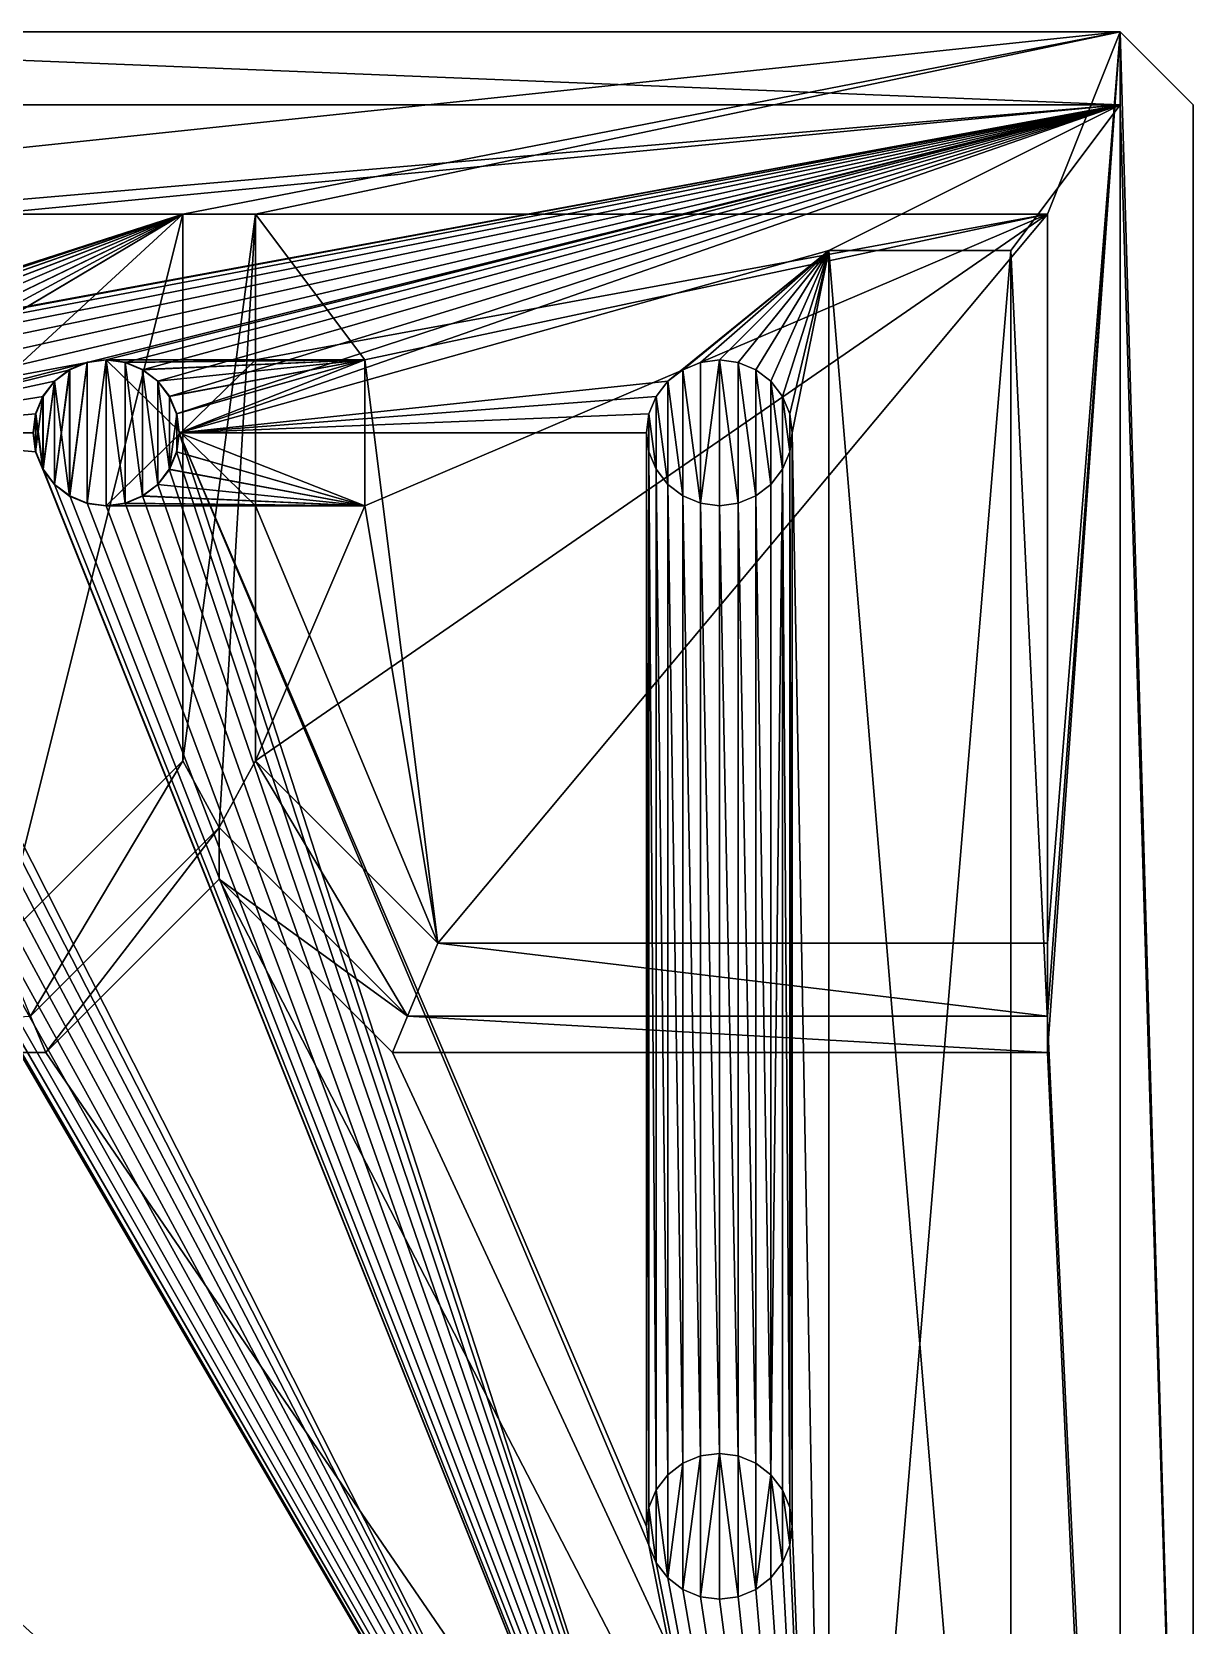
# Model space of a CAD drawing. Extents: x -4 to 49.5, y 61.4 to 132.4.
# Drawn here: x 17.59 to 49.45, y 88.67 to 132.38 of the extents above; entities that cross this region are included whole.
import ezdxf

# ---------------------------------------------------------------- set-up
doc = ezdxf.new("R2010")
doc.units = 0
doc.header["$MEASUREMENT"] = 0
doc.layers.add('STL2DXF', color=7, linetype='Continuous')

msp = doc.modelspace()

# ---------------------------------------------------------------- linework, layer by layer
at = {"layer": 'STL2DXF'}
for points in [[(47.45, 132.375, 11.3), (-2, 132.375, 25.3), (47.45, 132.375, 25.3)], [(-2, 132.375, 25.3), (47.45, 132.375, 11.3), (-2, 132.375, 11.3)], [(0, 127.375, 11.3), (-2, 132.375, 11.3), (47.45, 132.375, 11.3)], [(-2, 132.375, 25.3), (-2, 130.375, 25.3), (47.45, 130.375, 25.3)], [(-2, 132.375, 25.3), (47.45, 130.375, 25.3), (47.45, 132.375, 25.3)], [(0, 127.375, 11.3), (47.45, 132.375, 11.3), (21.725, 127.375, 11.3)], [(21.725, 127.375, 11.3), (47.45, 132.375, 11.3), (23.725, 127.375, 11.3)], [(23.725, 127.375, 11.3), (47.45, 132.375, 11.3), (45.45, 127.375, 11.3)], [(45.45, 127.375, 11.3), (47.45, 132.375, 11.3), (45.45, 107.375, 11.3)], [(45.45, 107.375, 11.3), (47.45, 132.375, 11.3), (45.45, 105.375, 11.3)], [(45.45, 105.375, 11.3), (47.45, 132.375, 11.3), (45.45, 104.375, 11.3)], [(45.45, 104.375, 11.3), (47.45, 132.375, 11.3), (47.45, 61.375, 11.3)], [(47.45, 61.375, 11.3), (47.45, 132.375, 11.3), (49.45, 63.375, 11.3)], [(49.45, 63.375, 11.3), (47.45, 132.375, 11.3), (49.45, 130.375, 11.3)], [(49.45, 130.375, 11.3), (47.45, 132.375, 25.3), (49.45, 130.375, 25.3)], [(47.45, 132.375, 25.3), (49.45, 130.375, 11.3), (47.45, 132.375, 11.3)], [(47.45, 130.375, 25.3), (49.45, 63.375, 25.3), (47.45, 132.375, 25.3)], [(47.45, 132.375, 25.3), (49.45, 63.375, 25.3), (49.45, 130.375, 25.3)], [(-2, 130.375, 17.3), (1, 126.375, 17.3), (47.45, 130.375, 17.3)], [(-2, 130.375, 17.3), (47.45, 130.375, 25.3), (-2, 130.375, 25.3)], [(47.45, 130.375, 25.3), (-2, 130.375, 17.3), (47.45, 130.375, 17.3)], [(47.45, 130.375, 17.3), (1, 126.375, 17.3), (6, 126.375, 17.3)], [(47.45, 130.375, 17.3), (6, 126.375, 17.3), (9.107, 123.307, 17.3)], [(47.45, 130.375, 17.3), (9.107, 123.307, 17.3), (9.625, 123.375, 17.3)], [(47.45, 130.375, 17.3), (9.625, 123.375, 17.3), (10.143, 123.307, 17.3)], [(47.45, 130.375, 17.3), (10.143, 123.307, 17.3), (10.625, 123.107, 17.3)], [(47.45, 130.375, 17.3), (10.625, 123.107, 17.3), (11.039, 122.789, 17.3)], [(47.45, 130.375, 17.3), (11.039, 122.789, 17.3), (11.357, 122.375, 17.3)], [(47.45, 130.375, 17.3), (11.357, 122.375, 17.3), (11.557, 121.893, 17.3)], [(47.45, 130.375, 17.3), (11.557, 121.893, 17.3), (19.107, 123.307, 17.3)], [(47.45, 130.375, 17.3), (19.107, 123.307, 17.3), (19.625, 123.375, 17.3)], [(47.45, 130.375, 17.3), (19.625, 123.375, 17.3), (20.143, 123.307, 17.3)], [(47.45, 130.375, 17.3), (20.143, 123.307, 17.3), (20.625, 123.107, 17.3)], [(47.45, 130.375, 17.3), (20.625, 123.107, 17.3), (21.039, 122.789, 17.3)], [(47.45, 130.375, 17.3), (21.039, 122.789, 17.3), (21.357, 122.375, 17.3)], [(47.45, 130.375, 17.3), (21.357, 122.375, 17.3), (21.557, 121.893, 17.3)], [(47.45, 130.375, 17.3), (21.557, 121.893, 17.3), (21.625, 121.375, 17.3)], [(47.45, 130.375, 17.3), (21.625, 121.375, 17.3), (39.45, 126.375, 17.3)], [(47.45, 130.375, 17.3), (39.45, 126.375, 17.3), (44.45, 126.375, 17.3)], [(47.45, 130.375, 17.3), (44.45, 126.375, 17.3), (47.45, 63.375, 17.3)], [(47.45, 63.375, 17.3), (47.45, 130.375, 25.3), (47.45, 130.375, 17.3)], [(47.45, 130.375, 25.3), (47.45, 63.375, 17.3), (47.45, 63.375, 25.3)], [(47.45, 63.375, 25.3), (49.45, 63.375, 25.3), (47.45, 130.375, 25.3)], [(49.45, 63.375, 25.3), (49.45, 130.375, 11.3), (49.45, 130.375, 25.3)], [(49.45, 130.375, 11.3), (49.45, 63.375, 25.3), (49.45, 63.375, 11.3)], [(21.725, 127.375, 11.3), (0, 127.375, 12.1), (21.725, 127.375, 12.1)], [(0, 127.375, 12.1), (21.725, 127.375, 11.3), (0, 127.375, 11.3)], [(0, 127.375, 12.1), (9.106, 123.311, 12.1), (21.725, 127.375, 12.1)], [(21.725, 127.375, 11.3), (0, 107.375, 11.3), (0, 127.375, 11.3)], [(0, 107.375, 11.3), (21.725, 127.375, 11.3), (16.725, 107.375, 11.3)], [(9.107, 123.307, 12.1), (0, 127.375, 12.1), (21.725, 127.375, 12.1)], [(0, 127.375, 11.3), (21.725, 127.375, 12.1), (0, 127.375, 12.1)], [(21.725, 127.375, 12.1), (0, 127.375, 11.3), (21.725, 127.375, 11.3)], [(21.725, 127.375, 12.1), (9.106, 123.311, 12.1), (9.625, 123.379, 12.1)], [(9.107, 123.307, 12.1), (21.725, 127.375, 12.1), (9.625, 123.375, 12.1)], [(21.725, 127.375, 12.1), (9.625, 123.379, 12.1), (10.144, 123.311, 12.1)], [(9.625, 123.375, 12.1), (21.725, 127.375, 12.1), (10.143, 123.307, 12.1)], [(10.143, 123.307, 12.1), (21.725, 127.375, 12.1), (10.625, 123.107, 12.1)], [(21.725, 127.375, 12.1), (10.144, 123.311, 12.1), (10.627, 123.111, 12.1)], [(10.625, 123.107, 12.1), (21.725, 127.375, 12.1), (11.039, 122.789, 12.1)], [(21.725, 127.375, 12.1), (10.627, 123.111, 12.1), (11.042, 122.792, 12.1)], [(11.039, 122.789, 12.1), (21.725, 127.375, 12.1), (11.357, 122.375, 12.1)], [(21.725, 127.375, 12.1), (11.042, 122.792, 12.1), (11.361, 122.377, 12.1)], [(11.357, 122.375, 12.1), (21.725, 127.375, 12.1), (11.557, 121.893, 12.1)], [(21.725, 127.375, 12.1), (11.361, 122.377, 12.1), (11.561, 121.894, 12.1)], [(11.557, 121.893, 12.1), (21.725, 127.375, 12.1), (11.625, 121.375, 12.1)], [(21.725, 127.375, 12.1), (11.561, 121.894, 12.1), (11.629, 121.375, 12.1)], [(11.625, 121.375, 12.1), (21.725, 127.375, 12.1), (16.725, 107.375, 12.1)], [(21.725, 127.375, 12.1), (11.629, 121.375, 12.1), (16.725, 107.375, 12.1)], [(21.725, 127.375, 12.1), (16.725, 107.375, 12.1), (21.725, 112.375, 12.1)], [(16.725, 107.375, 11.3), (21.725, 127.375, 11.3), (21.725, 112.375, 11.3)], [(16.725, 107.375, 12.1), (21.725, 127.375, 12.1), (21.725, 112.375, 12.1)], [(21.725, 112.375, 12.1), (21.725, 127.375, 11.3), (21.725, 127.375, 12.1)], [(21.725, 127.375, 11.3), (21.725, 112.375, 12.1), (21.725, 112.375, 11.3)], [(21.725, 112.375, 11.3), (21.725, 127.375, 12.1), (21.725, 127.375, 11.3)], [(21.725, 127.375, 12.1), (21.725, 112.375, 11.3), (21.725, 112.375, 12.1)], [(21.725, 127.375, 11.3), (23.725, 127.375, 11.3), (21.725, 112.375, 11.3)], [(21.725, 112.375, 11.3), (23.725, 127.375, 11.3), (22.725, 110.547, 11.3)], [(23.725, 112.375, 11.3), (22.725, 110.547, 11.3), (23.725, 127.375, 11.3)], [(23.725, 112.375, 11.3), (23.725, 127.375, 12.1), (23.725, 127.375, 11.3)], [(23.725, 127.375, 12.1), (23.725, 112.375, 11.3), (23.725, 123.375, 12.1)], [(26.725, 123.379, 12.1), (23.725, 127.375, 12.1), (23.725, 123.375, 12.1)], [(23.725, 127.375, 12.1), (26.725, 123.379, 12.1), (45.45, 127.375, 12.1)], [(45.45, 127.375, 11.3), (23.725, 127.375, 12.1), (45.45, 127.375, 12.1)], [(23.725, 127.375, 12.1), (45.45, 127.375, 11.3), (23.725, 127.375, 11.3)], [(45.45, 127.375, 11.3), (23.725, 112.375, 11.3), (23.725, 127.375, 11.3)], [(23.725, 112.375, 11.3), (45.45, 127.375, 11.3), (28.725, 107.375, 11.3)], [(23.725, 123.375, 12.1), (23.725, 127.375, 11.3), (23.725, 127.375, 12.1)], [(23.725, 127.375, 11.3), (23.725, 123.375, 12.1), (23.725, 112.375, 11.3)], [(23.725, 127.375, 12.1), (45.45, 127.375, 11.3), (45.45, 127.375, 12.1)], [(45.45, 127.375, 11.3), (23.725, 127.375, 12.1), (23.725, 127.375, 11.3)], [(45.45, 127.375, 12.1), (23.725, 123.375, 12.1), (23.725, 127.375, 12.1)], [(23.725, 123.375, 12.1), (45.45, 127.375, 12.1), (26.725, 123.375, 12.1)], [(45.45, 127.375, 12.1), (26.725, 123.379, 12.1), (28.725, 107.375, 12.1)], [(26.725, 123.375, 12.1), (45.45, 127.375, 12.1), (26.725, 119.375, 12.1)], [(26.725, 119.375, 12.1), (45.45, 127.375, 12.1), (28.725, 107.375, 12.1)], [(45.45, 127.375, 12.1), (28.725, 107.375, 12.1), (45.45, 107.375, 12.1)], [(28.725, 107.375, 11.3), (45.45, 127.375, 11.3), (45.45, 107.375, 11.3)], [(28.725, 107.375, 12.1), (45.45, 127.375, 12.1), (45.45, 107.375, 12.1)], [(45.45, 127.375, 12.1), (45.45, 107.375, 11.3), (45.45, 127.375, 11.3)], [(45.45, 107.375, 11.3), (45.45, 127.375, 12.1), (45.45, 107.375, 12.1)], [(45.45, 107.375, 11.3), (45.45, 127.375, 12.1), (45.45, 127.375, 11.3)], [(45.45, 127.375, 12.1), (45.45, 107.375, 11.3), (45.45, 107.375, 12.1)], [(39.45, 126.375, 17.3), (21.625, 121.375, 17.3), (35.036, 122.789, 17.3)], [(39.45, 126.375, 17.3), (35.036, 122.789, 17.3), (35.45, 123.107, 17.3)], [(39.45, 126.375, 17.3), (35.45, 123.107, 17.3), (35.932, 123.307, 17.3)], [(39.45, 126.375, 17.3), (35.932, 123.307, 17.3), (36.45, 123.375, 17.3)], [(39.45, 126.375, 17.3), (36.45, 123.375, 17.3), (36.968, 123.307, 17.3)], [(39.45, 126.375, 17.3), (36.968, 123.307, 17.3), (37.45, 123.107, 17.3)], [(39.45, 126.375, 17.3), (37.45, 123.107, 17.3), (37.864, 122.789, 17.3)], [(39.45, 126.375, 17.3), (37.864, 122.789, 17.3), (38.182, 122.375, 17.3)], [(39.45, 126.375, 17.3), (38.182, 122.375, 17.3), (38.382, 121.893, 17.3)], [(39.45, 126.375, 17.3), (38.382, 121.893, 17.3), (38.45, 121.375, 17.3)], [(39.45, 126.375, 17.3), (38.45, 121.375, 17.3), (39.45, 66.375, 17.3)], [(44.45, 66.375, 17.3), (39.45, 126.375, 17.3), (39.45, 66.375, 17.3)], [(39.45, 126.375, 17.3), (44.45, 66.375, 17.3), (44.45, 126.375, 17.3)], [(44.45, 126.375, 12.3), (39.45, 66.375, 12.3), (39.45, 126.375, 12.3)], [(39.45, 66.375, 12.3), (44.45, 126.375, 12.3), (44.45, 66.375, 12.3)], [(39.45, 66.375, 12.3), (39.45, 126.375, 17.3), (39.45, 126.375, 12.3)], [(39.45, 126.375, 17.3), (39.45, 66.375, 12.3), (39.45, 66.375, 17.3)], [(44.45, 126.375, 12.3), (39.45, 126.375, 17.3), (44.45, 126.375, 17.3)], [(39.45, 126.375, 17.3), (44.45, 126.375, 12.3), (39.45, 126.375, 12.3)], [(44.45, 66.375, 12.3), (39.45, 126.375, 12.3), (39.45, 66.375, 12.3)], [(39.45, 126.375, 12.3), (44.45, 66.375, 12.3), (44.45, 126.375, 12.3)], [(39.45, 126.375, 12.3), (44.45, 126.375, 17.3), (39.45, 126.375, 17.3)], [(44.45, 126.375, 17.3), (39.45, 126.375, 12.3), (44.45, 126.375, 12.3)], [(39.45, 66.375, 17.3), (39.45, 126.375, 12.3), (39.45, 126.375, 17.3)], [(39.45, 126.375, 12.3), (39.45, 66.375, 17.3), (39.45, 66.375, 12.3)], [(44.45, 66.375, 17.3), (44.45, 126.375, 12.3), (44.45, 126.375, 17.3)], [(44.45, 126.375, 12.3), (44.45, 66.375, 17.3), (44.45, 66.375, 12.3)], [(44.45, 66.375, 17.3), (47.45, 63.375, 17.3), (44.45, 126.375, 17.3)], [(44.45, 66.375, 12.3), (44.45, 126.375, 17.3), (44.45, 126.375, 12.3)], [(44.45, 126.375, 17.3), (44.45, 66.375, 12.3), (44.45, 66.375, 17.3)], [(19.107, 123.307, 17.3), (11.557, 121.893, 17.3), (11.625, 121.375, 17.3)], [(19.107, 123.307, 17.3), (11.625, 121.375, 17.3), (18.625, 123.107, 17.3)], [(18.623, 119.639, 14.3), (18.623, 123.111, 14.3), (19.106, 123.311, 14.3)], [(18.623, 119.639, 14.3), (19.106, 123.311, 14.3), (19.106, 119.439, 14.3)], [(19.106, 123.311, 17.3), (18.623, 123.111, 14.3), (18.623, 123.111, 17.3)], [(18.623, 123.111, 14.3), (19.106, 123.311, 17.3), (19.106, 123.311, 14.3)], [(18.623, 123.111, 17.3), (18.623, 119.639, 17.3), (19.106, 123.311, 17.3)], [(19.106, 123.311, 17.3), (18.623, 119.639, 17.3), (19.106, 119.439, 17.3)], [(19.107, 123.307, 14.3), (18.625, 123.107, 17.3), (19.107, 123.307, 17.3)], [(18.625, 123.107, 17.3), (19.107, 123.307, 14.3), (18.625, 123.107, 14.3)], [(18.625, 123.107, 14.3), (18.625, 119.643, 14.3), (19.107, 123.307, 14.3)], [(19.107, 123.307, 14.3), (18.625, 119.643, 14.3), (19.107, 119.443, 14.3)], [(19.106, 119.439, 14.3), (19.106, 123.311, 14.3), (19.625, 123.379, 14.3)], [(19.106, 119.439, 14.3), (19.625, 123.379, 14.3), (19.625, 119.371, 14.3)], [(19.625, 123.379, 16.3), (19.106, 123.311, 17.3), (19.625, 123.379, 17.3)], [(19.106, 123.311, 17.3), (19.625, 123.379, 16.3), (19.106, 123.311, 14.3)], [(19.106, 123.311, 14.3), (19.625, 123.379, 16.3), (19.625, 123.379, 14.3)], [(19.106, 123.311, 17.3), (19.106, 119.439, 17.3), (19.625, 123.379, 17.3)], [(19.625, 123.379, 17.3), (19.106, 119.439, 17.3), (19.625, 119.371, 17.3)], [(19.625, 123.375, 16.3), (19.107, 123.307, 17.3), (19.625, 123.375, 17.3)], [(19.107, 123.307, 17.3), (19.625, 123.375, 16.3), (19.107, 123.307, 14.3)], [(19.107, 123.307, 14.3), (19.625, 123.375, 16.3), (19.625, 123.375, 14.3)], [(19.107, 123.307, 14.3), (19.107, 119.443, 14.3), (19.625, 123.375, 14.3)], [(19.625, 123.375, 14.3), (19.107, 119.443, 14.3), (19.625, 119.375, 14.3)], [(19.625, 119.371, 14.3), (19.625, 123.379, 14.3), (23.725, 123.375, 14.3)], [(20.144, 123.311, 16.3), (19.625, 123.379, 17.3), (20.144, 123.311, 17.3)], [(19.625, 123.379, 17.3), (20.144, 123.311, 16.3), (19.625, 123.379, 16.3)], [(19.625, 123.379, 14.3), (26.725, 123.379, 16.3), (19.625, 123.379, 16.3)], [(26.725, 123.379, 16.3), (19.625, 123.379, 14.3), (23.725, 123.375, 14.3)], [(19.625, 123.379, 17.3), (19.625, 119.371, 17.3), (20.144, 119.439, 17.3)], [(19.625, 123.379, 17.3), (20.144, 119.439, 17.3), (20.144, 123.311, 17.3)], [(26.725, 123.379, 16.3), (20.144, 123.311, 16.3), (19.625, 123.379, 16.3)], [(19.625, 119.371, 14.3), (23.725, 123.375, 14.3), (23.725, 119.371, 14.3)], [(20.143, 123.307, 16.3), (19.625, 123.375, 17.3), (20.143, 123.307, 17.3)], [(19.625, 123.375, 17.3), (20.143, 123.307, 16.3), (19.625, 123.375, 16.3)], [(26.725, 123.375, 16.3), (20.143, 123.307, 16.3), (19.625, 123.375, 16.3)], [(19.625, 123.375, 14.3), (26.725, 123.375, 16.3), (19.625, 123.375, 16.3)], [(26.725, 123.375, 16.3), (19.625, 123.375, 14.3), (23.725, 123.375, 14.3)], [(19.625, 123.375, 14.3), (19.625, 119.375, 14.3), (23.725, 119.375, 14.3)], [(19.625, 123.375, 14.3), (23.725, 119.375, 14.3), (23.725, 123.375, 14.3)], [(20.143, 123.307, 16.3), (26.725, 123.375, 16.3), (20.625, 123.107, 16.3)], [(20.625, 123.107, 16.3), (20.143, 123.307, 17.3), (20.625, 123.107, 17.3)], [(20.143, 123.307, 17.3), (20.625, 123.107, 16.3), (20.143, 123.307, 16.3)], [(20.144, 123.311, 16.3), (26.725, 123.379, 16.3), (20.627, 123.111, 16.3)], [(20.627, 123.111, 16.3), (20.144, 123.311, 17.3), (20.627, 123.111, 17.3)], [(20.144, 123.311, 17.3), (20.627, 123.111, 16.3), (20.144, 123.311, 16.3)], [(20.144, 123.311, 17.3), (20.144, 119.439, 17.3), (20.627, 119.639, 17.3)], [(20.144, 123.311, 17.3), (20.627, 119.639, 17.3), (20.627, 123.111, 17.3)], [(20.625, 123.107, 16.3), (26.725, 123.375, 16.3), (21.039, 122.789, 16.3)], [(20.627, 123.111, 16.3), (26.725, 123.379, 16.3), (21.042, 122.792, 16.3)], [(21.039, 122.789, 16.3), (26.725, 123.375, 16.3), (21.357, 122.375, 16.3)], [(21.042, 122.792, 16.3), (26.725, 123.379, 16.3), (21.361, 122.377, 16.3)], [(21.357, 122.375, 16.3), (26.725, 123.375, 16.3), (21.557, 121.893, 16.3)], [(21.361, 122.377, 16.3), (26.725, 123.379, 16.3), (21.561, 121.894, 16.3)], [(21.557, 121.893, 16.3), (26.725, 123.375, 16.3), (21.625, 121.375, 16.3)], [(21.561, 121.894, 16.3), (26.725, 123.379, 16.3), (21.629, 121.375, 16.3)], [(26.725, 119.375, 16.3), (21.625, 121.375, 16.3), (26.725, 123.375, 16.3)], [(26.725, 119.375, 16.3), (21.629, 121.375, 16.3), (26.725, 123.379, 16.3)], [(26.725, 123.379, 16.3), (23.725, 123.375, 14.3), (26.725, 123.379, 12.1)], [(26.725, 123.379, 12.1), (23.725, 123.375, 14.3), (23.725, 123.375, 12.1)], [(23.725, 123.375, 12.1), (23.725, 112.375, 11.3), (23.725, 119.371, 12.1)], [(23.725, 123.375, 12.1), (23.725, 119.371, 12.1), (23.725, 123.375, 14.3)], [(23.725, 119.371, 14.3), (23.725, 123.375, 14.3), (23.725, 119.371, 12.1)], [(23.725, 112.375, 11.3), (23.725, 123.375, 12.1), (23.725, 119.375, 12.1)], [(23.725, 119.375, 12.1), (23.725, 123.375, 12.1), (23.725, 123.375, 14.3)], [(23.725, 119.375, 12.1), (23.725, 123.375, 14.3), (23.725, 119.375, 14.3)], [(26.725, 123.375, 16.3), (23.725, 123.375, 14.3), (26.725, 123.375, 12.1)], [(26.725, 123.375, 12.1), (23.725, 123.375, 14.3), (23.725, 123.375, 12.1)], [(26.725, 119.375, 12.1), (26.725, 123.379, 16.3), (26.725, 123.379, 12.1)], [(26.725, 123.379, 16.3), (26.725, 119.375, 12.1), (26.725, 119.375, 16.3)], [(26.725, 119.375, 12.1), (28.725, 107.375, 12.1), (26.725, 123.379, 12.1)], [(26.725, 119.375, 12.1), (26.725, 123.375, 16.3), (26.725, 123.375, 12.1)], [(26.725, 123.375, 16.3), (26.725, 119.375, 12.1), (26.725, 119.375, 16.3)], [(35.45, 123.107, 15.3), (35.932, 119.443, 15.3), (35.932, 123.307, 15.3)], [(35.45, 123.107, 15.3), (35.932, 123.307, 17.3), (35.45, 123.107, 17.3)], [(35.932, 123.307, 17.3), (35.45, 123.107, 15.3), (35.932, 123.307, 15.3)], [(35.932, 123.307, 15.3), (35.932, 119.443, 15.3), (36.45, 123.375, 15.3)], [(36.45, 123.375, 15.3), (35.932, 119.443, 15.3), (36.45, 119.375, 15.3)], [(35.932, 123.307, 15.3), (36.45, 123.375, 17.3), (35.932, 123.307, 17.3)], [(36.45, 123.375, 17.3), (35.932, 123.307, 15.3), (36.45, 123.375, 15.3)], [(36.45, 123.375, 15.3), (36.45, 119.375, 15.3), (36.968, 119.443, 15.3)], [(36.45, 123.375, 15.3), (36.968, 119.443, 15.3), (36.968, 123.307, 15.3)], [(36.45, 123.375, 15.3), (36.968, 123.307, 17.3), (36.45, 123.375, 17.3)], [(36.968, 123.307, 17.3), (36.45, 123.375, 15.3), (36.968, 123.307, 15.3)], [(36.968, 123.307, 15.3), (36.968, 119.443, 15.3), (37.45, 119.643, 15.3)], [(36.968, 123.307, 15.3), (37.45, 119.643, 15.3), (37.45, 123.107, 15.3)], [(36.968, 123.307, 15.3), (37.45, 123.107, 17.3), (36.968, 123.307, 17.3)], [(37.45, 123.107, 17.3), (36.968, 123.307, 15.3), (37.45, 123.107, 15.3)], [(18.625, 123.107, 17.3), (11.625, 121.375, 17.3), (18.211, 122.789, 17.3)], [(18.208, 119.958, 14.3), (18.208, 122.792, 14.3), (18.623, 123.111, 14.3)], [(18.208, 119.958, 14.3), (18.623, 123.111, 14.3), (18.623, 119.639, 14.3)], [(18.623, 123.111, 14.3), (18.208, 122.792, 17.3), (18.623, 123.111, 17.3)], [(18.208, 122.792, 17.3), (18.623, 123.111, 14.3), (18.208, 122.792, 14.3)], [(18.208, 122.792, 17.3), (18.623, 119.639, 17.3), (18.623, 123.111, 17.3)], [(18.625, 123.107, 14.3), (18.211, 122.789, 17.3), (18.625, 123.107, 17.3)], [(18.211, 122.789, 17.3), (18.625, 123.107, 14.3), (18.211, 122.789, 14.3)], [(18.211, 122.789, 14.3), (18.211, 119.961, 14.3), (18.625, 123.107, 14.3)], [(18.625, 123.107, 14.3), (18.211, 119.961, 14.3), (18.625, 119.643, 14.3)], [(21.039, 122.789, 16.3), (20.625, 123.107, 17.3), (21.039, 122.789, 17.3)], [(20.625, 123.107, 17.3), (21.039, 122.789, 16.3), (20.625, 123.107, 16.3)], [(21.042, 122.792, 16.3), (20.627, 123.111, 17.3), (21.042, 122.792, 17.3)], [(20.627, 123.111, 17.3), (21.042, 122.792, 16.3), (20.627, 123.111, 16.3)], [(20.627, 123.111, 17.3), (20.627, 119.639, 17.3), (21.042, 119.958, 17.3)], [(20.627, 123.111, 17.3), (21.042, 119.958, 17.3), (21.042, 122.792, 17.3)], [(35.036, 122.789, 15.3), (35.45, 119.643, 15.3), (35.45, 123.107, 15.3)], [(35.036, 122.789, 15.3), (35.45, 123.107, 17.3), (35.036, 122.789, 17.3)], [(35.45, 123.107, 17.3), (35.036, 122.789, 15.3), (35.45, 123.107, 15.3)], [(35.45, 123.107, 15.3), (35.45, 119.643, 15.3), (35.932, 119.443, 15.3)], [(37.45, 123.107, 15.3), (37.45, 119.643, 15.3), (37.864, 119.961, 15.3)], [(37.45, 123.107, 15.3), (37.864, 119.961, 15.3), (37.864, 122.789, 15.3)], [(37.45, 123.107, 15.3), (37.864, 122.789, 17.3), (37.45, 123.107, 17.3)], [(37.864, 122.789, 17.3), (37.45, 123.107, 15.3), (37.864, 122.789, 15.3)], [(18.211, 122.789, 17.3), (11.625, 121.375, 17.3), (17.893, 122.375, 17.3)], [(17.889, 120.373, 14.3), (17.889, 122.377, 14.3), (18.208, 122.792, 14.3)], [(17.889, 120.373, 14.3), (18.208, 122.792, 14.3), (18.208, 119.958, 14.3)], [(17.889, 122.377, 14.3), (18.208, 122.792, 17.3), (18.208, 122.792, 14.3)], [(18.208, 122.792, 17.3), (17.889, 122.377, 14.3), (17.889, 122.377, 17.3)], [(17.889, 122.377, 17.3), (17.889, 120.373, 17.3), (18.208, 122.792, 17.3)], [(18.208, 122.792, 17.3), (17.889, 120.373, 17.3), (18.208, 119.958, 17.3)], [(18.211, 122.789, 14.3), (17.893, 122.375, 17.3), (18.211, 122.789, 17.3)], [(17.893, 122.375, 17.3), (18.211, 122.789, 14.3), (17.893, 122.375, 14.3)], [(17.893, 122.375, 14.3), (17.893, 120.375, 14.3), (18.211, 122.789, 14.3)], [(18.211, 122.789, 14.3), (17.893, 120.375, 14.3), (18.211, 119.961, 14.3)], [(18.208, 122.792, 17.3), (18.208, 119.958, 17.3), (18.623, 119.639, 17.3)], [(21.357, 122.375, 17.3), (21.039, 122.789, 16.3), (21.039, 122.789, 17.3)], [(21.039, 122.789, 16.3), (21.357, 122.375, 17.3), (21.357, 122.375, 16.3)], [(21.361, 122.377, 17.3), (21.042, 122.792, 16.3), (21.042, 122.792, 17.3)], [(21.042, 122.792, 16.3), (21.361, 122.377, 17.3), (21.361, 122.377, 16.3)], [(21.042, 122.792, 17.3), (21.042, 119.958, 17.3), (21.361, 120.373, 17.3)], [(21.042, 122.792, 17.3), (21.361, 120.373, 17.3), (21.361, 122.377, 17.3)], [(35.036, 122.789, 17.3), (21.625, 121.375, 17.3), (34.718, 122.375, 17.3)], [(34.718, 122.375, 15.3), (35.036, 119.961, 15.3), (35.036, 122.789, 15.3)], [(34.718, 122.375, 17.3), (35.036, 122.789, 15.3), (35.036, 122.789, 17.3)], [(35.036, 122.789, 15.3), (34.718, 122.375, 17.3), (34.718, 122.375, 15.3)], [(35.036, 122.789, 15.3), (35.036, 119.961, 15.3), (35.45, 119.643, 15.3)], [(37.864, 122.789, 15.3), (37.864, 119.961, 15.3), (38.182, 120.375, 15.3)], [(37.864, 122.789, 15.3), (38.182, 120.375, 15.3), (38.182, 122.375, 15.3)], [(38.182, 122.375, 15.3), (37.864, 122.789, 17.3), (37.864, 122.789, 15.3)], [(37.864, 122.789, 17.3), (38.182, 122.375, 15.3), (38.182, 122.375, 17.3)], [(17.893, 122.375, 17.3), (11.625, 121.375, 17.3), (17.693, 121.893, 17.3)], [(17.689, 120.856, 14.3), (17.689, 121.894, 14.3), (17.889, 122.377, 14.3)], [(17.689, 120.856, 14.3), (17.889, 122.377, 14.3), (17.889, 120.373, 14.3)], [(17.689, 121.894, 14.3), (17.889, 122.377, 17.3), (17.889, 122.377, 14.3)], [(17.889, 122.377, 17.3), (17.689, 121.894, 14.3), (17.689, 121.894, 17.3)], [(17.689, 121.894, 17.3), (17.889, 120.373, 17.3), (17.889, 122.377, 17.3)], [(17.693, 121.893, 14.3), (17.893, 122.375, 17.3), (17.893, 122.375, 14.3)], [(17.893, 122.375, 17.3), (17.693, 121.893, 14.3), (17.693, 121.893, 17.3)], [(17.693, 121.893, 14.3), (17.893, 120.375, 14.3), (17.893, 122.375, 14.3)], [(21.557, 121.893, 17.3), (21.357, 122.375, 16.3), (21.357, 122.375, 17.3)], [(21.357, 122.375, 16.3), (21.557, 121.893, 17.3), (21.557, 121.893, 16.3)], [(21.561, 121.894, 17.3), (21.361, 122.377, 16.3), (21.361, 122.377, 17.3)], [(21.361, 122.377, 16.3), (21.561, 121.894, 17.3), (21.561, 121.894, 16.3)], [(21.361, 122.377, 17.3), (21.361, 120.373, 17.3), (21.561, 121.894, 17.3)], [(34.718, 122.375, 17.3), (21.625, 121.375, 17.3), (34.518, 121.893, 17.3)], [(34.518, 121.893, 15.3), (34.718, 120.375, 15.3), (34.718, 122.375, 15.3)], [(34.518, 121.893, 17.3), (34.718, 122.375, 15.3), (34.718, 122.375, 17.3)], [(34.718, 122.375, 15.3), (34.518, 121.893, 17.3), (34.518, 121.893, 15.3)], [(34.718, 122.375, 15.3), (34.718, 120.375, 15.3), (35.036, 119.961, 15.3)], [(38.182, 122.375, 15.3), (38.182, 120.375, 15.3), (38.382, 120.857, 15.3)], [(38.182, 122.375, 15.3), (38.382, 120.857, 15.3), (38.382, 121.893, 15.3)], [(38.382, 121.893, 15.3), (38.182, 122.375, 17.3), (38.182, 122.375, 15.3)], [(38.182, 122.375, 17.3), (38.382, 121.893, 15.3), (38.382, 121.893, 17.3)], [(17.693, 121.893, 17.3), (11.625, 121.375, 17.3), (17.625, 121.375, 17.3)], [(17.689, 121.894, 14.3), (17.689, 120.856, 14.3), (17.621, 121.375, 14.3)], [(17.689, 121.894, 14.3), (17.621, 121.375, 17.3), (17.689, 121.894, 17.3)], [(17.621, 121.375, 17.3), (17.689, 121.894, 14.3), (17.621, 121.375, 14.3)], [(17.689, 120.856, 17.3), (17.689, 121.894, 17.3), (17.621, 121.375, 17.3)], [(17.693, 121.893, 14.3), (17.625, 121.375, 17.3), (17.693, 121.893, 17.3)], [(17.625, 121.375, 17.3), (17.693, 121.893, 14.3), (17.625, 121.375, 14.3)], [(17.693, 120.857, 14.3), (17.693, 121.893, 14.3), (17.625, 121.375, 14.3)], [(17.689, 121.894, 17.3), (17.689, 120.856, 17.3), (17.889, 120.373, 17.3)], [(17.693, 121.893, 14.3), (17.693, 120.857, 14.3), (17.893, 120.375, 14.3)], [(21.561, 121.894, 17.3), (21.361, 120.373, 17.3), (21.561, 120.856, 17.3)], [(21.625, 121.375, 17.3), (21.557, 121.893, 16.3), (21.557, 121.893, 17.3)], [(21.557, 121.893, 16.3), (21.625, 121.375, 17.3), (21.625, 121.375, 16.3)], [(21.629, 121.375, 17.3), (21.561, 121.894, 16.3), (21.561, 121.894, 17.3)], [(21.561, 121.894, 16.3), (21.629, 121.375, 17.3), (21.629, 121.375, 16.3)], [(21.561, 121.894, 17.3), (21.561, 120.856, 17.3), (21.629, 121.375, 17.3)], [(34.518, 121.893, 17.3), (21.625, 121.375, 17.3), (34.45, 121.375, 17.3)], [(34.518, 120.857, 15.3), (34.518, 121.893, 15.3), (34.45, 121.375, 15.3)], [(34.45, 121.375, 17.3), (34.518, 121.893, 15.3), (34.518, 121.893, 17.3)], [(34.518, 121.893, 15.3), (34.45, 121.375, 17.3), (34.45, 121.375, 15.3)], [(34.518, 121.893, 15.3), (34.518, 120.857, 15.3), (34.718, 120.375, 15.3)], [(38.382, 121.893, 15.3), (38.382, 120.857, 15.3), (38.45, 121.375, 15.3)], [(38.45, 121.375, 15.3), (38.382, 121.893, 17.3), (38.382, 121.893, 15.3)], [(38.382, 121.893, 17.3), (38.45, 121.375, 15.3), (38.45, 121.375, 17.3)], [(11.557, 120.857, 17.3), (39.45, 66.375, 17.3), (11.625, 121.375, 17.3)], [(11.625, 121.375, 17.3), (39.45, 66.375, 17.3), (17.693, 120.857, 17.3)], [(11.625, 121.375, 17.3), (17.693, 120.857, 17.3), (17.625, 121.375, 17.3)], [(17.689, 120.856, 14.3), (17.621, 121.375, 17.3), (17.621, 121.375, 14.3)], [(17.621, 121.375, 17.3), (17.689, 120.856, 14.3), (17.689, 120.856, 17.3)], [(17.693, 120.857, 14.3), (17.625, 121.375, 17.3), (17.625, 121.375, 14.3)], [(17.625, 121.375, 17.3), (17.693, 120.857, 14.3), (17.693, 120.857, 17.3)], [(21.557, 120.857, 17.3), (21.625, 121.375, 16.3), (21.625, 121.375, 17.3)], [(21.625, 121.375, 16.3), (21.557, 120.857, 17.3), (21.557, 120.857, 16.3)], [(21.557, 120.857, 17.3), (39.45, 66.375, 17.3), (21.625, 121.375, 17.3)], [(26.725, 119.375, 16.3), (21.557, 120.857, 16.3), (21.625, 121.375, 16.3)], [(21.561, 120.856, 17.3), (21.629, 121.375, 16.3), (21.629, 121.375, 17.3)], [(21.629, 121.375, 16.3), (21.561, 120.856, 17.3), (21.561, 120.856, 16.3)], [(26.725, 119.375, 16.3), (21.561, 120.856, 16.3), (21.629, 121.375, 16.3)], [(21.625, 121.375, 17.3), (39.45, 66.375, 17.3), (34.518, 90.857, 17.3)], [(21.625, 121.375, 17.3), (34.518, 90.857, 17.3), (34.45, 91.375, 17.3)], [(34.45, 121.375, 17.3), (21.625, 121.375, 17.3), (34.45, 91.375, 17.3)], [(34.518, 120.857, 17.3), (34.45, 121.375, 15.3), (34.45, 121.375, 17.3)], [(34.45, 121.375, 15.3), (34.518, 120.857, 17.3), (34.518, 120.857, 15.3)], [(34.518, 91.893, 17.3), (34.45, 121.375, 17.3), (34.45, 91.375, 17.3)], [(34.45, 121.375, 17.3), (34.518, 91.893, 17.3), (34.518, 120.857, 17.3)], [(38.382, 120.857, 15.3), (38.45, 121.375, 17.3), (38.45, 121.375, 15.3)], [(38.45, 121.375, 17.3), (38.382, 120.857, 15.3), (38.382, 120.857, 17.3)], [(38.382, 120.857, 17.3), (38.45, 91.375, 17.3), (38.45, 121.375, 17.3)], [(38.45, 91.375, 17.3), (39.45, 66.375, 17.3), (38.45, 121.375, 17.3)], [(11.357, 120.375, 17.3), (39.45, 66.375, 17.3), (11.557, 120.857, 17.3)], [(17.889, 120.373, 14.3), (17.689, 120.856, 17.3), (17.689, 120.856, 14.3)], [(17.689, 120.856, 17.3), (17.889, 120.373, 14.3), (17.889, 120.373, 17.3)], [(17.893, 120.375, 14.3), (17.693, 120.857, 17.3), (17.693, 120.857, 14.3)], [(17.693, 120.857, 17.3), (17.893, 120.375, 14.3), (17.893, 120.375, 17.3)], [(17.693, 120.857, 17.3), (39.45, 66.375, 17.3), (17.893, 120.375, 17.3)], [(21.357, 120.375, 17.3), (21.557, 120.857, 16.3), (21.557, 120.857, 17.3)], [(21.557, 120.857, 16.3), (21.357, 120.375, 17.3), (21.357, 120.375, 16.3)], [(21.357, 120.375, 17.3), (39.45, 66.375, 17.3), (21.557, 120.857, 17.3)], [(26.725, 119.375, 16.3), (21.357, 120.375, 16.3), (21.557, 120.857, 16.3)], [(21.361, 120.373, 17.3), (21.561, 120.856, 16.3), (21.561, 120.856, 17.3)], [(21.561, 120.856, 16.3), (21.361, 120.373, 17.3), (21.361, 120.373, 16.3)], [(26.725, 119.375, 16.3), (21.361, 120.373, 16.3), (21.561, 120.856, 16.3)], [(34.718, 120.375, 17.3), (34.518, 120.857, 15.3), (34.518, 120.857, 17.3)], [(34.518, 120.857, 15.3), (34.718, 120.375, 17.3), (34.718, 120.375, 15.3)], [(34.518, 120.857, 17.3), (34.518, 91.893, 17.3), (34.718, 92.375, 17.3)], [(34.518, 120.857, 17.3), (34.718, 92.375, 17.3), (34.718, 120.375, 17.3)], [(38.182, 120.375, 15.3), (38.382, 120.857, 17.3), (38.382, 120.857, 15.3)], [(38.382, 120.857, 17.3), (38.182, 120.375, 15.3), (38.182, 120.375, 17.3)], [(38.182, 120.375, 17.3), (38.382, 91.893, 17.3), (38.382, 120.857, 17.3)], [(38.382, 120.857, 17.3), (38.382, 91.893, 17.3), (38.45, 91.375, 17.3)], [(6, 66.375, 17.3), (39.45, 66.375, 17.3), (7.893, 120.375, 17.3)], [(7.893, 120.375, 17.3), (39.45, 66.375, 17.3), (8.211, 119.961, 17.3)], [(11.039, 119.961, 17.3), (39.45, 66.375, 17.3), (11.357, 120.375, 17.3)], [(18.208, 119.958, 14.3), (17.889, 120.373, 17.3), (17.889, 120.373, 14.3)], [(17.889, 120.373, 17.3), (18.208, 119.958, 14.3), (18.208, 119.958, 17.3)], [(17.893, 120.375, 14.3), (18.211, 119.961, 17.3), (17.893, 120.375, 17.3)], [(18.211, 119.961, 17.3), (17.893, 120.375, 14.3), (18.211, 119.961, 14.3)], [(17.893, 120.375, 17.3), (39.45, 66.375, 17.3), (18.211, 119.961, 17.3)], [(21.039, 119.961, 17.3), (21.357, 120.375, 16.3), (21.357, 120.375, 17.3)], [(21.357, 120.375, 16.3), (21.039, 119.961, 17.3), (21.039, 119.961, 16.3)], [(21.039, 119.961, 17.3), (39.45, 66.375, 17.3), (21.357, 120.375, 17.3)], [(26.725, 119.375, 16.3), (21.039, 119.961, 16.3), (21.357, 120.375, 16.3)], [(21.042, 119.958, 17.3), (21.361, 120.373, 16.3), (21.361, 120.373, 17.3)], [(21.361, 120.373, 16.3), (21.042, 119.958, 17.3), (21.042, 119.958, 16.3)], [(26.725, 119.375, 16.3), (21.042, 119.958, 16.3), (21.361, 120.373, 16.3)], [(35.036, 119.961, 17.3), (34.718, 120.375, 15.3), (34.718, 120.375, 17.3)], [(34.718, 120.375, 15.3), (35.036, 119.961, 17.3), (35.036, 119.961, 15.3)], [(34.718, 120.375, 17.3), (34.718, 92.375, 17.3), (35.036, 92.789, 17.3)], [(34.718, 120.375, 17.3), (35.036, 92.789, 17.3), (35.036, 119.961, 17.3)], [(37.864, 119.961, 15.3), (38.182, 120.375, 17.3), (38.182, 120.375, 15.3)], [(38.182, 120.375, 17.3), (37.864, 119.961, 15.3), (37.864, 119.961, 17.3)], [(37.864, 119.961, 17.3), (37.864, 92.789, 17.3), (38.182, 120.375, 17.3)], [(38.182, 120.375, 17.3), (37.864, 92.789, 17.3), (38.182, 92.375, 17.3)], [(38.182, 120.375, 17.3), (38.182, 92.375, 17.3), (38.382, 91.893, 17.3)], [(8.211, 119.961, 17.3), (39.45, 66.375, 17.3), (8.625, 119.643, 17.3)], [(10.625, 119.643, 17.3), (39.45, 66.375, 17.3), (11.039, 119.961, 17.3)], [(18.208, 119.958, 17.3), (18.623, 119.639, 14.3), (18.623, 119.639, 17.3)], [(18.623, 119.639, 14.3), (18.208, 119.958, 17.3), (18.208, 119.958, 14.3)], [(18.211, 119.961, 14.3), (18.625, 119.643, 17.3), (18.211, 119.961, 17.3)], [(18.625, 119.643, 17.3), (18.211, 119.961, 14.3), (18.625, 119.643, 14.3)], [(18.211, 119.961, 17.3), (39.45, 66.375, 17.3), (18.625, 119.643, 17.3)], [(20.625, 119.643, 16.3), (21.039, 119.961, 17.3), (20.625, 119.643, 17.3)], [(21.039, 119.961, 17.3), (20.625, 119.643, 16.3), (21.039, 119.961, 16.3)], [(20.625, 119.643, 17.3), (39.45, 66.375, 17.3), (21.039, 119.961, 17.3)], [(26.725, 119.375, 16.3), (20.625, 119.643, 16.3), (21.039, 119.961, 16.3)], [(20.627, 119.639, 16.3), (21.042, 119.958, 17.3), (20.627, 119.639, 17.3)], [(21.042, 119.958, 17.3), (20.627, 119.639, 16.3), (21.042, 119.958, 16.3)], [(26.725, 119.375, 16.3), (20.627, 119.639, 16.3), (21.042, 119.958, 16.3)], [(35.45, 119.643, 15.3), (35.036, 119.961, 17.3), (35.45, 119.643, 17.3)], [(35.036, 119.961, 17.3), (35.45, 119.643, 15.3), (35.036, 119.961, 15.3)], [(35.036, 119.961, 17.3), (35.036, 92.789, 17.3), (35.45, 93.107, 17.3)], [(35.036, 119.961, 17.3), (35.45, 93.107, 17.3), (35.45, 119.643, 17.3)], [(37.864, 119.961, 15.3), (37.45, 119.643, 17.3), (37.864, 119.961, 17.3)], [(37.45, 119.643, 17.3), (37.864, 119.961, 15.3), (37.45, 119.643, 15.3)], [(37.45, 119.643, 17.3), (37.864, 92.789, 17.3), (37.864, 119.961, 17.3)], [(8.625, 119.643, 17.3), (39.45, 66.375, 17.3), (9.107, 119.443, 17.3)], [(9.107, 119.443, 17.3), (39.45, 66.375, 17.3), (9.625, 119.375, 17.3)], [(9.625, 119.375, 17.3), (39.45, 66.375, 17.3), (10.143, 119.443, 17.3)], [(10.143, 119.443, 17.3), (39.45, 66.375, 17.3), (10.625, 119.643, 17.3)], [(18.623, 119.639, 14.3), (19.106, 119.439, 17.3), (18.623, 119.639, 17.3)], [(19.106, 119.439, 17.3), (18.623, 119.639, 14.3), (19.106, 119.439, 14.3)], [(18.625, 119.643, 14.3), (19.107, 119.443, 17.3), (18.625, 119.643, 17.3)], [(19.107, 119.443, 17.3), (18.625, 119.643, 14.3), (19.107, 119.443, 14.3)], [(18.625, 119.643, 17.3), (39.45, 66.375, 17.3), (19.107, 119.443, 17.3)], [(19.106, 119.439, 14.3), (19.625, 119.371, 17.3), (19.106, 119.439, 17.3)], [(19.625, 119.371, 17.3), (19.106, 119.439, 14.3), (19.625, 119.371, 16.3)], [(19.625, 119.371, 16.3), (19.106, 119.439, 14.3), (19.625, 119.371, 14.3)], [(19.107, 119.443, 14.3), (19.625, 119.375, 17.3), (19.107, 119.443, 17.3)], [(19.625, 119.375, 17.3), (19.107, 119.443, 14.3), (19.625, 119.375, 16.3)], [(19.625, 119.375, 16.3), (19.107, 119.443, 14.3), (19.625, 119.375, 14.3)], [(19.107, 119.443, 17.3), (39.45, 66.375, 17.3), (19.625, 119.375, 17.3)], [(19.625, 119.375, 17.3), (20.143, 119.443, 16.3), (20.143, 119.443, 17.3)], [(20.143, 119.443, 16.3), (19.625, 119.375, 17.3), (19.625, 119.375, 16.3)], [(19.625, 119.375, 17.3), (39.45, 66.375, 17.3), (20.143, 119.443, 17.3)], [(20.143, 119.443, 16.3), (26.725, 119.375, 16.3), (19.625, 119.375, 16.3)], [(19.625, 119.371, 17.3), (20.144, 119.439, 16.3), (20.144, 119.439, 17.3)], [(20.144, 119.439, 16.3), (19.625, 119.371, 17.3), (19.625, 119.371, 16.3)], [(20.144, 119.439, 16.3), (26.725, 119.375, 16.3), (19.625, 119.371, 16.3)], [(19.625, 119.371, 14.3), (26.725, 119.375, 16.3), (19.625, 119.371, 16.3)], [(26.725, 119.375, 16.3), (19.625, 119.371, 14.3), (23.725, 119.371, 14.3)], [(26.725, 119.375, 16.3), (19.625, 119.375, 14.3), (19.625, 119.375, 16.3)], [(19.625, 119.375, 14.3), (26.725, 119.375, 16.3), (23.725, 119.375, 14.3)], [(20.143, 119.443, 16.3), (20.625, 119.643, 17.3), (20.143, 119.443, 17.3)], [(20.625, 119.643, 17.3), (20.143, 119.443, 16.3), (20.625, 119.643, 16.3)], [(20.143, 119.443, 17.3), (39.45, 66.375, 17.3), (20.625, 119.643, 17.3)], [(26.725, 119.375, 16.3), (20.143, 119.443, 16.3), (20.625, 119.643, 16.3)], [(20.144, 119.439, 16.3), (20.627, 119.639, 17.3), (20.144, 119.439, 17.3)], [(20.627, 119.639, 17.3), (20.144, 119.439, 16.3), (20.627, 119.639, 16.3)], [(26.725, 119.375, 16.3), (20.144, 119.439, 16.3), (20.627, 119.639, 16.3)], [(26.725, 119.375, 16.3), (23.725, 119.371, 14.3), (26.725, 119.375, 12.1)], [(26.725, 119.375, 12.1), (23.725, 119.371, 14.3), (23.725, 119.371, 12.1)], [(23.725, 119.371, 12.1), (28.725, 107.375, 12.1), (26.725, 119.375, 12.1)], [(23.725, 112.375, 11.3), (23.725, 119.375, 12.1), (23.725, 112.375, 12.1)], [(26.725, 119.375, 12.1), (23.725, 112.375, 12.1), (23.725, 119.375, 12.1)], [(23.725, 112.375, 12.1), (26.725, 119.375, 12.1), (28.725, 107.375, 12.1)], [(26.725, 119.375, 12.1), (23.725, 119.375, 14.3), (26.725, 119.375, 16.3)], [(23.725, 119.375, 14.3), (26.725, 119.375, 12.1), (23.725, 119.375, 12.1)], [(23.725, 119.371, 12.1), (23.725, 112.375, 11.3), (23.725, 112.375, 12.1)], [(28.725, 107.375, 12.1), (23.725, 119.371, 12.1), (23.725, 112.375, 12.1)], [(35.932, 119.443, 15.3), (35.45, 119.643, 17.3), (35.932, 119.443, 17.3)], [(35.45, 119.643, 17.3), (35.932, 119.443, 15.3), (35.45, 119.643, 15.3)], [(35.45, 119.643, 17.3), (35.45, 93.107, 17.3), (35.932, 93.307, 17.3)], [(35.45, 119.643, 17.3), (35.932, 93.307, 17.3), (35.932, 119.443, 17.3)], [(36.45, 119.375, 17.3), (35.932, 119.443, 15.3), (35.932, 119.443, 17.3)], [(35.932, 119.443, 15.3), (36.45, 119.375, 17.3), (36.45, 119.375, 15.3)], [(35.932, 119.443, 17.3), (35.932, 93.307, 17.3), (36.45, 93.375, 17.3)], [(35.932, 119.443, 17.3), (36.45, 93.375, 17.3), (36.45, 119.375, 17.3)], [(36.968, 119.443, 15.3), (36.45, 119.375, 17.3), (36.968, 119.443, 17.3)], [(36.45, 119.375, 17.3), (36.968, 119.443, 15.3), (36.45, 119.375, 15.3)], [(36.45, 119.375, 17.3), (36.968, 93.307, 17.3), (36.968, 119.443, 17.3)], [(36.45, 119.375, 17.3), (36.45, 93.375, 17.3), (36.968, 93.307, 17.3)], [(37.45, 119.643, 15.3), (36.968, 119.443, 17.3), (37.45, 119.643, 17.3)], [(36.968, 119.443, 17.3), (37.45, 119.643, 15.3), (36.968, 119.443, 15.3)], [(36.968, 119.443, 17.3), (37.45, 93.107, 17.3), (37.45, 119.643, 17.3)], [(36.968, 119.443, 17.3), (36.968, 93.307, 17.3), (37.45, 93.107, 17.3)], [(37.45, 119.643, 17.3), (37.45, 93.107, 17.3), (37.864, 92.789, 17.3)], [(16.725, 107.375, 12.1), (21.725, 112.375, 11.3), (21.725, 112.375, 12.1)], [(21.725, 112.375, 11.3), (16.725, 107.375, 12.1), (16.725, 107.375, 11.3)], [(21.725, 112.375, 11.3), (16.725, 107.375, 12.1), (21.725, 112.375, 12.1)], [(16.725, 107.375, 12.1), (21.725, 112.375, 11.3), (16.725, 107.375, 11.3)], [(17.553, 105.375, 11.3), (16.725, 107.375, 11.3), (21.725, 112.375, 11.3)], [(17.553, 105.375, 11.3), (21.725, 112.375, 11.3), (22.725, 110.547, 11.3)], [(22.725, 110.547, 11.3), (23.725, 112.375, 11.3), (27.897, 105.375, 11.3)], [(23.725, 112.375, 11.3), (28.725, 107.375, 12.1), (23.725, 112.375, 12.1)], [(28.725, 107.375, 12.1), (23.725, 112.375, 11.3), (28.725, 107.375, 11.3)], [(28.725, 107.375, 12.1), (23.725, 112.375, 11.3), (23.725, 112.375, 12.1)], [(23.725, 112.375, 11.3), (28.725, 107.375, 12.1), (28.725, 107.375, 11.3)], [(27.897, 105.375, 11.3), (23.725, 112.375, 11.3), (28.725, 107.375, 11.3)], [(17.968, 104.375, 12.1), (17.553, 105.375, 12.1), (22.725, 110.547, 12.1)], [(17.553, 105.375, 12.1), (22.725, 110.547, 11.3), (22.725, 110.547, 12.1)], [(22.725, 110.547, 11.3), (17.553, 105.375, 12.1), (17.553, 105.375, 11.3)], [(17.968, 104.375, 12.1), (22.725, 110.547, 12.1), (22.725, 109.132, 12.1)], [(22.725, 109.132, 12.1), (22.725, 110.547, 12.1), (27.897, 105.375, 12.1)], [(22.725, 110.547, 11.3), (27.897, 105.375, 12.1), (22.725, 110.547, 12.1)], [(27.897, 105.375, 12.1), (22.725, 110.547, 11.3), (27.897, 105.375, 11.3)], [(22.725, 109.132, 11.3), (17.968, 104.375, 12.1), (22.725, 109.132, 12.1)], [(17.968, 104.375, 12.1), (22.725, 109.132, 11.3), (17.968, 104.375, 11.3)], [(47.45, 61.375, 11.3), (17.968, 104.375, 11.3), (22.725, 109.132, 11.3)], [(22.725, 109.132, 12.1), (27.897, 105.375, 12.1), (27.482, 104.375, 12.1)], [(27.482, 104.375, 12.1), (22.725, 109.132, 11.3), (22.725, 109.132, 12.1)], [(22.725, 109.132, 11.3), (27.482, 104.375, 12.1), (27.482, 104.375, 11.3)], [(47.45, 61.375, 11.3), (22.725, 109.132, 11.3), (27.482, 104.375, 11.3)], [(27.897, 105.375, 11.3), (28.725, 107.375, 11.3), (45.45, 105.375, 11.3)], [(28.725, 107.375, 11.3), (45.45, 107.375, 12.1), (28.725, 107.375, 12.1)], [(45.45, 107.375, 12.1), (28.725, 107.375, 11.3), (45.45, 107.375, 11.3)], [(45.45, 107.375, 11.3), (28.725, 107.375, 12.1), (45.45, 107.375, 12.1)], [(28.725, 107.375, 12.1), (45.45, 107.375, 11.3), (28.725, 107.375, 11.3)], [(45.45, 105.375, 11.3), (28.725, 107.375, 11.3), (45.45, 107.375, 11.3)], [(0, 104.375, 12.1), (17.553, 105.375, 12.1), (17.968, 104.375, 12.1)], [(27.482, 104.375, 12.1), (27.897, 105.375, 12.1), (45.45, 104.375, 12.1)], [(45.45, 104.375, 12.1), (27.897, 105.375, 12.1), (45.45, 105.375, 12.1)], [(27.897, 105.375, 11.3), (45.45, 105.375, 12.1), (27.897, 105.375, 12.1)], [(45.45, 105.375, 12.1), (27.897, 105.375, 11.3), (45.45, 105.375, 11.3)], [(45.45, 104.375, 11.3), (45.45, 105.375, 12.1), (45.45, 105.375, 11.3)], [(45.45, 105.375, 12.1), (45.45, 104.375, 11.3), (45.45, 104.375, 12.1)], [(-2, 61.375, 11.3), (0, 104.375, 11.3), (47.45, 61.375, 11.3)], [(17.968, 104.375, 12.1), (0, 104.375, 11.3), (0, 104.375, 12.1)], [(0, 104.375, 11.3), (17.968, 104.375, 12.1), (17.968, 104.375, 11.3)], [(47.45, 61.375, 11.3), (0, 104.375, 11.3), (17.968, 104.375, 11.3)], [(45.45, 104.375, 12.1), (27.482, 104.375, 11.3), (27.482, 104.375, 12.1)], [(27.482, 104.375, 11.3), (45.45, 104.375, 12.1), (45.45, 104.375, 11.3)], [(47.45, 61.375, 11.3), (27.482, 104.375, 11.3), (45.45, 104.375, 11.3)], [(35.036, 92.789, 15.3), (35.036, 89.961, 15.3), (35.45, 93.107, 15.3)], [(35.45, 93.107, 15.3), (35.036, 89.961, 15.3), (35.45, 89.643, 15.3)], [(35.036, 92.789, 15.3), (35.45, 93.107, 17.3), (35.036, 92.789, 17.3)], [(35.45, 93.107, 17.3), (35.036, 92.789, 15.3), (35.45, 93.107, 15.3)], [(35.45, 93.107, 15.3), (35.45, 89.643, 15.3), (35.932, 93.307, 15.3)], [(35.932, 93.307, 15.3), (35.45, 89.643, 15.3), (35.932, 89.443, 15.3)], [(35.45, 93.107, 15.3), (35.932, 93.307, 17.3), (35.45, 93.107, 17.3)], [(35.932, 93.307, 17.3), (35.45, 93.107, 15.3), (35.932, 93.307, 15.3)], [(35.932, 93.307, 15.3), (35.932, 89.443, 15.3), (36.45, 93.375, 15.3)], [(36.45, 93.375, 15.3), (35.932, 89.443, 15.3), (36.45, 89.375, 15.3)], [(35.932, 93.307, 15.3), (36.45, 93.375, 17.3), (35.932, 93.307, 17.3)], [(36.45, 93.375, 17.3), (35.932, 93.307, 15.3), (36.45, 93.375, 15.3)], [(36.45, 93.375, 15.3), (36.45, 89.375, 15.3), (36.968, 89.443, 15.3)], [(36.45, 93.375, 15.3), (36.968, 89.443, 15.3), (36.968, 93.307, 15.3)], [(36.45, 93.375, 15.3), (36.968, 93.307, 17.3), (36.45, 93.375, 17.3)], [(36.968, 93.307, 17.3), (36.45, 93.375, 15.3), (36.968, 93.307, 15.3)], [(36.968, 93.307, 15.3), (36.968, 89.443, 15.3), (37.45, 89.643, 15.3)], [(36.968, 93.307, 15.3), (37.45, 89.643, 15.3), (37.45, 93.107, 15.3)], [(36.968, 93.307, 15.3), (37.45, 93.107, 17.3), (36.968, 93.307, 17.3)], [(37.45, 93.107, 17.3), (36.968, 93.307, 15.3), (37.45, 93.107, 15.3)], [(37.45, 93.107, 15.3), (37.45, 89.643, 15.3), (37.864, 92.789, 15.3)], [(37.45, 93.107, 17.3), (37.864, 92.789, 15.3), (37.864, 92.789, 17.3)], [(37.864, 92.789, 15.3), (37.45, 93.107, 17.3), (37.45, 93.107, 15.3)], [(34.718, 92.375, 15.3), (35.036, 89.961, 15.3), (35.036, 92.789, 15.3)], [(35.036, 92.789, 17.3), (34.718, 92.375, 15.3), (35.036, 92.789, 15.3)], [(34.718, 92.375, 15.3), (35.036, 92.789, 17.3), (34.718, 92.375, 17.3)], [(37.864, 92.789, 15.3), (37.45, 89.643, 15.3), (37.864, 89.961, 15.3)], [(37.864, 92.789, 15.3), (37.864, 89.961, 15.3), (38.182, 90.375, 15.3)], [(37.864, 92.789, 15.3), (38.182, 90.375, 15.3), (38.182, 92.375, 15.3)], [(38.182, 92.375, 15.3), (37.864, 92.789, 17.3), (37.864, 92.789, 15.3)], [(37.864, 92.789, 17.3), (38.182, 92.375, 15.3), (38.182, 92.375, 17.3)], [(34.518, 91.893, 15.3), (34.718, 90.375, 15.3), (34.718, 92.375, 15.3)], [(34.718, 92.375, 17.3), (34.518, 91.893, 15.3), (34.718, 92.375, 15.3)], [(34.518, 91.893, 15.3), (34.718, 92.375, 17.3), (34.518, 91.893, 17.3)], [(34.718, 92.375, 15.3), (34.718, 90.375, 15.3), (35.036, 89.961, 15.3)], [(38.182, 92.375, 15.3), (38.182, 90.375, 15.3), (38.382, 90.857, 15.3)], [(38.182, 92.375, 15.3), (38.382, 90.857, 15.3), (38.382, 91.893, 15.3)], [(38.382, 91.893, 15.3), (38.182, 92.375, 17.3), (38.182, 92.375, 15.3)], [(38.182, 92.375, 17.3), (38.382, 91.893, 15.3), (38.382, 91.893, 17.3)], [(34.518, 90.857, 15.3), (34.518, 91.893, 15.3), (34.45, 91.375, 15.3)], [(34.518, 91.893, 17.3), (34.45, 91.375, 15.3), (34.518, 91.893, 15.3)], [(34.45, 91.375, 15.3), (34.518, 91.893, 17.3), (34.45, 91.375, 17.3)], [(34.518, 91.893, 15.3), (34.518, 90.857, 15.3), (34.718, 90.375, 15.3)], [(38.382, 91.893, 15.3), (38.382, 90.857, 15.3), (38.45, 91.375, 15.3)], [(38.45, 91.375, 15.3), (38.382, 91.893, 17.3), (38.382, 91.893, 15.3)], [(38.382, 91.893, 17.3), (38.45, 91.375, 15.3), (38.45, 91.375, 17.3)], [(34.45, 91.375, 17.3), (34.518, 90.857, 15.3), (34.45, 91.375, 15.3)], [(34.518, 90.857, 15.3), (34.45, 91.375, 17.3), (34.518, 90.857, 17.3)], [(38.382, 90.857, 15.3), (38.45, 91.375, 17.3), (38.45, 91.375, 15.3)], [(38.45, 91.375, 17.3), (38.382, 90.857, 15.3), (38.382, 90.857, 17.3)], [(38.382, 90.857, 17.3), (39.45, 66.375, 17.3), (38.45, 91.375, 17.3)], [(34.518, 90.857, 17.3), (34.718, 90.375, 15.3), (34.518, 90.857, 15.3)], [(34.718, 90.375, 15.3), (34.518, 90.857, 17.3), (34.718, 90.375, 17.3)], [(34.518, 90.857, 17.3), (39.45, 66.375, 17.3), (34.718, 90.375, 17.3)], [(38.182, 90.375, 15.3), (38.382, 90.857, 17.3), (38.382, 90.857, 15.3)], [(38.382, 90.857, 17.3), (38.182, 90.375, 15.3), (38.182, 90.375, 17.3)], [(38.182, 90.375, 17.3), (39.45, 66.375, 17.3), (38.382, 90.857, 17.3)], [(34.718, 90.375, 17.3), (35.036, 89.961, 15.3), (34.718, 90.375, 15.3)], [(35.036, 89.961, 15.3), (34.718, 90.375, 17.3), (35.036, 89.961, 17.3)], [(34.718, 90.375, 17.3), (39.45, 66.375, 17.3), (35.036, 89.961, 17.3)], [(37.864, 89.961, 15.3), (38.182, 90.375, 17.3), (38.182, 90.375, 15.3)], [(38.182, 90.375, 17.3), (37.864, 89.961, 15.3), (37.864, 89.961, 17.3)], [(37.864, 89.961, 17.3), (39.45, 66.375, 17.3), (38.182, 90.375, 17.3)], [(35.45, 89.643, 15.3), (35.036, 89.961, 17.3), (35.45, 89.643, 17.3)], [(35.036, 89.961, 17.3), (35.45, 89.643, 15.3), (35.036, 89.961, 15.3)], [(35.036, 89.961, 17.3), (39.45, 66.375, 17.3), (35.45, 89.643, 17.3)], [(35.932, 89.443, 15.3), (35.45, 89.643, 17.3), (35.932, 89.443, 17.3)], [(35.45, 89.643, 17.3), (35.932, 89.443, 15.3), (35.45, 89.643, 15.3)], [(35.45, 89.643, 17.3), (39.45, 66.375, 17.3), (35.932, 89.443, 17.3)], [(37.45, 89.643, 15.3), (36.968, 89.443, 17.3), (37.45, 89.643, 17.3)], [(36.968, 89.443, 17.3), (37.45, 89.643, 15.3), (36.968, 89.443, 15.3)], [(36.968, 89.443, 17.3), (39.45, 66.375, 17.3), (37.45, 89.643, 17.3)], [(37.864, 89.961, 17.3), (37.45, 89.643, 15.3), (37.45, 89.643, 17.3)], [(37.45, 89.643, 15.3), (37.864, 89.961, 17.3), (37.864, 89.961, 15.3)], [(37.45, 89.643, 17.3), (39.45, 66.375, 17.3), (37.864, 89.961, 17.3)], [(36.45, 89.375, 15.3), (35.932, 89.443, 17.3), (36.45, 89.375, 17.3)], [(35.932, 89.443, 17.3), (36.45, 89.375, 15.3), (35.932, 89.443, 15.3)], [(35.932, 89.443, 17.3), (39.45, 66.375, 17.3), (36.45, 89.375, 17.3)], [(36.968, 89.443, 15.3), (36.45, 89.375, 17.3), (36.968, 89.443, 17.3)], [(36.45, 89.375, 17.3), (36.968, 89.443, 15.3), (36.45, 89.375, 15.3)], [(36.45, 89.375, 17.3), (39.45, 66.375, 17.3), (36.968, 89.443, 17.3)]]:
    msp.add_3dface(points, dxfattribs=at)

doc.saveas('drawing.dxf')
